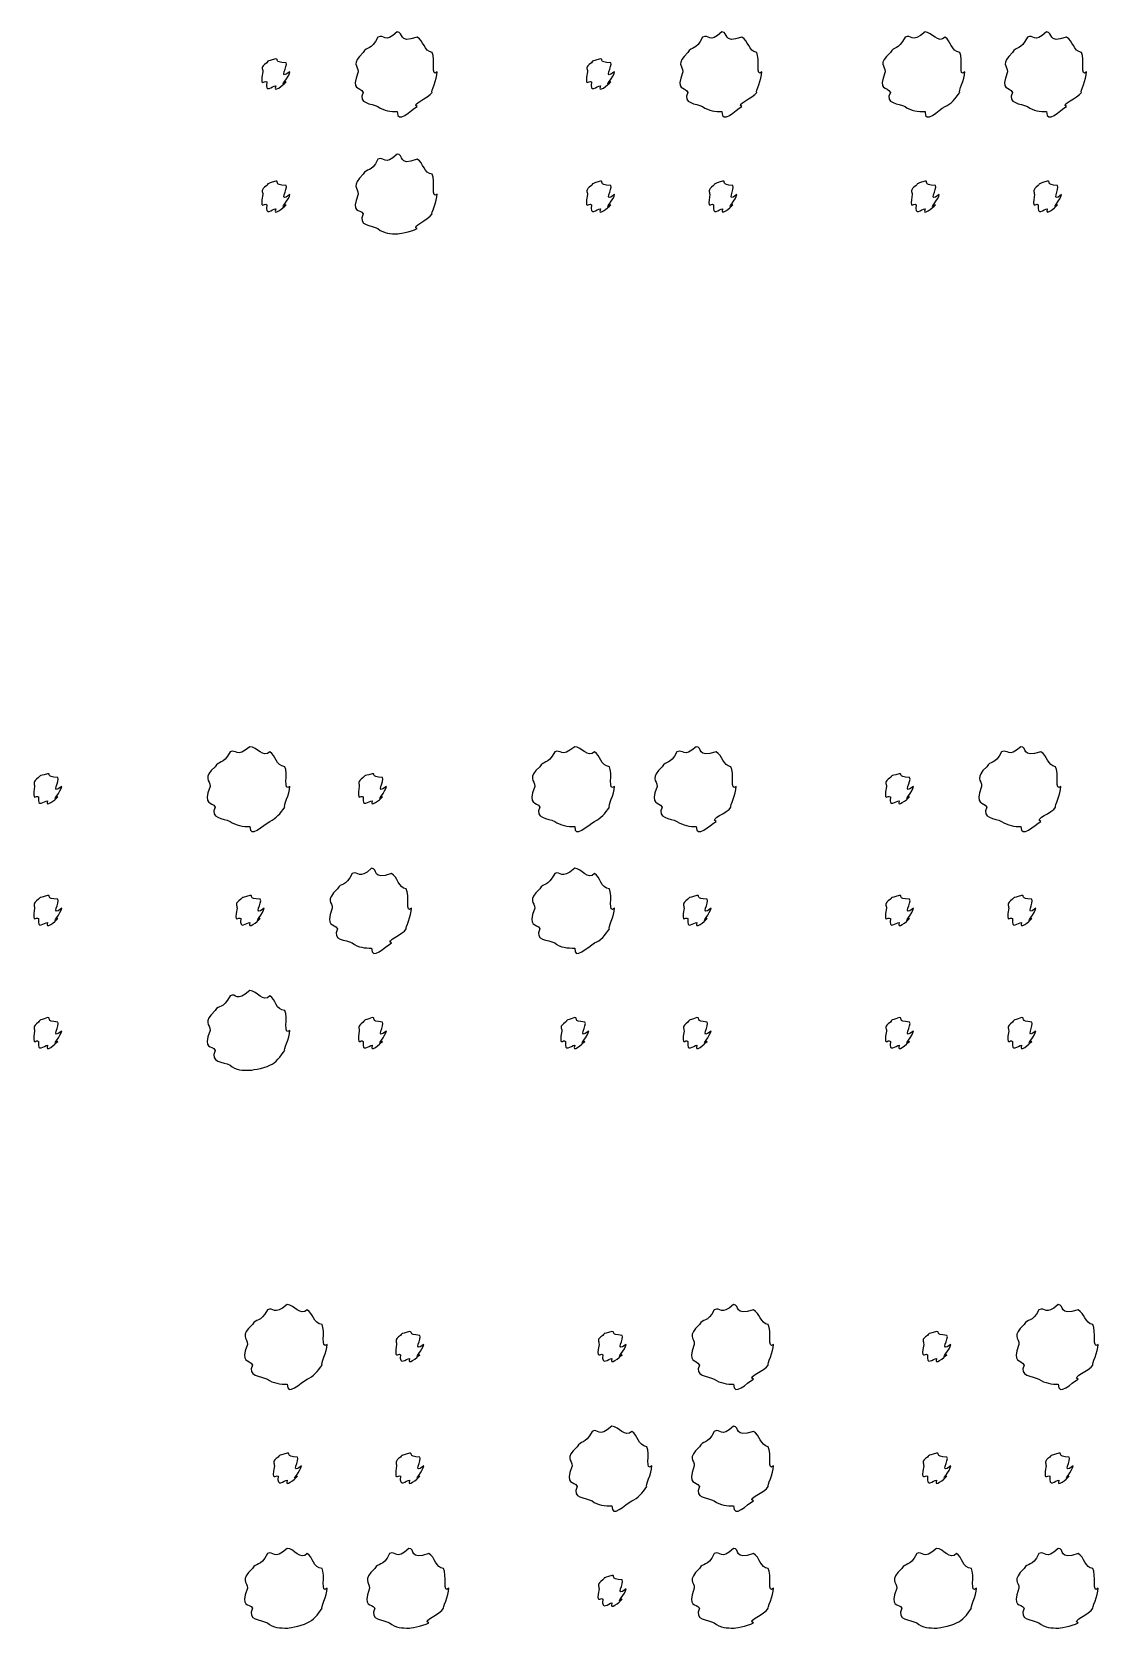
# Model space of a CAD drawing. Header units: millimetres. Extents: x -178 to -32, y 41 to 266.
# Drawn here: x -82.16 to -73.03, y 239.53 to 253.21 of the extents above; entities that cross this region are included whole.
import ezdxf

# ---------------------------------------------------------------- set-up
doc = ezdxf.new("R2010")
doc.units = ezdxf.units.MM
doc.layers.get('0').update_dxf_attribs({"linetype": 'CONTINUOUS'})

msp = doc.modelspace()

# ---------------------------------------------------------------- linework, layer by layer
at = {"color": 0}
for p, q in [((-79.0328, 253.214), (-79.0328, 253.214)), ((-76.2504, 253.214), (-76.2504, 253.214)), ((-74.5102, 253.214), (-74.5102, 253.214)), ((-73.4684, 253.214), (-73.4684, 253.214)), ((-80.0746, 252.983), (-80.0746, 252.983)), ((-77.2922, 252.983), (-77.2922, 252.983)), ((-79.0328, 252.167), (-79.0328, 252.167)), ((-80.0746, 251.936), (-80.0746, 251.936)), ((-77.2922, 251.936), (-77.2922, 251.936)), ((-76.2452, 251.936), (-76.2452, 251.936)), ((-74.5102, 251.936), (-74.5102, 251.936)), ((-73.4628, 251.936), (-73.4628, 251.936)), ((-80.295, 247.088), (-80.295, 247.088)), ((-77.5127, 247.088), (-77.5127, 247.088)), ((-76.4709, 247.088), (-76.4709, 247.088)), ((-73.6889, 247.088), (-73.6889, 247.088)), ((-82.03, 246.856), (-82.03, 246.856)), ((-79.2477, 246.856), (-79.2477, 246.856)), ((-74.7307, 246.856), (-74.7307, 246.856)), ((-79.2533, 246.046), (-79.2533, 246.046)), ((-77.5127, 246.046), (-77.5127, 246.046)), ((-82.03, 245.814), (-82.03, 245.814)), ((-80.295, 245.814), (-80.295, 245.814)), ((-76.4656, 245.814), (-76.4656, 245.814)), ((-74.7307, 245.814), (-74.7307, 245.814)), ((-73.6833, 245.814), (-73.6833, 245.814)), ((-80.295, 244.999), (-80.295, 244.999)), ((-82.03, 244.767), (-82.03, 244.767)), ((-79.2477, 244.767), (-79.2477, 244.767)), ((-77.5127, 244.767), (-77.5127, 244.767)), ((-76.4656, 244.767), (-76.4656, 244.767)), ((-74.7307, 244.767), (-74.7307, 244.767)), ((-73.6833, 244.767), (-73.6833, 244.767)), ((-79.9754, 242.307), (-79.9754, 242.307)), ((-76.1513, 242.307), (-76.1513, 242.307)), ((-73.369, 242.307), (-73.369, 242.307)), ((-78.928, 242.076), (-78.928, 242.076)), ((-77.1931, 242.076), (-77.1931, 242.076)), ((-74.4107, 242.076), (-74.4107, 242.076)), ((-77.1931, 241.265), (-77.1931, 241.265)), ((-76.1513, 241.265), (-76.1513, 241.265)), ((-79.9754, 241.034), (-79.9754, 241.034)), ((-78.928, 241.034), (-78.928, 241.034)), ((-74.4107, 241.034), (-74.4107, 241.034)), ((-73.3637, 241.034), (-73.3637, 241.034)), ((-79.9754, 240.218), (-79.9754, 240.218)), ((-78.9337, 240.218), (-78.9337, 240.218)), ((-76.1513, 240.218), (-76.1513, 240.218)), ((-74.4107, 240.218), (-74.4107, 240.218)), ((-73.369, 240.218), (-73.369, 240.218)), ((-77.1931, 239.987), (-77.1931, 239.987))]:
    msp.add_line(p, q, dxfattribs=at)
for points in [[(-79.0328, 253.214), (-79.1457, 253.107), (-79.1432, 253.199), (-79.1983, 253.17)], [(-78.8621, 253.17), (-79.0328, 253.107), (-78.9735, 253.214), (-79.0328, 253.214)], [(-76.2504, 253.214), (-76.3637, 253.107), (-76.3609, 253.199), (-76.4159, 253.17)], [(-76.0797, 253.17), (-76.2504, 253.107), (-76.1912, 253.214), (-76.2504, 253.214)], [(-74.5102, 253.214), (-74.6326, 253.107), (-74.6259, 253.199), (-74.6809, 253.17)], [(-74.3391, 253.17), (-74.397, 253.107), (-74.4509, 253.214), (-74.5102, 253.214)], [(-73.4684, 253.214), (-73.5813, 253.107), (-73.5785, 253.199), (-73.6335, 253.17)], [(-73.2973, 253.17), (-73.4684, 253.107), (-73.4092, 253.214), (-73.4684, 253.214)], [(-79.1983, 253.17), (-79.2561, 253.049), (-79.2946, 253.096), (-79.3249, 253.038)], [(-78.7351, 253.038), (-78.8042, 253.049), (-78.8067, 253.14), (-78.8621, 253.17)], [(-76.4159, 253.17), (-76.4738, 253.049), (-76.5122, 253.096), (-76.5425, 253.038)], [(-75.9531, 253.038), (-76.0218, 253.049), (-76.0247, 253.14), (-76.0797, 253.17)], [(-74.6809, 253.17), (-74.743, 253.049), (-74.7776, 253.096), (-74.8076, 253.038)], [(-74.2124, 253.038), (-74.2911, 253.049), (-74.2869, 253.14), (-74.3391, 253.17)], [(-73.6335, 253.17), (-73.6914, 253.049), (-73.7302, 253.096), (-73.7605, 253.038)], [(-73.1707, 253.038), (-73.2395, 253.049), (-73.2423, 253.14), (-73.2973, 253.17)], [(-80.1518, 252.95), (-80.2125, 252.909), (-80.185, 252.902), (-80.185, 252.873)], [(-80.0746, 252.983), (-80.1684, 252.953), (-80.1296, 252.972), (-80.1518, 252.95)], [(-79.9864, 252.95), (-80.1021, 252.953), (-80.0375, 252.983), (-80.0746, 252.983)], [(-79.9532, 252.873), (-80.058, 252.791), (-79.9645, 252.928), (-79.9864, 252.95)], [(-79.3249, 253.038), (-79.4325, 252.935), (-79.369, 252.928), (-79.369, 252.873)], [(-78.691, 252.873), (-78.7464, 252.817), (-78.7047, 252.983), (-78.7351, 253.038)], [(-77.3695, 252.95), (-77.4301, 252.909), (-77.4026, 252.902), (-77.4026, 252.873)], [(-77.2922, 252.983), (-77.386, 252.953), (-77.3476, 252.972), (-77.3695, 252.95)], [(-77.204, 252.95), (-77.3201, 252.953), (-77.2552, 252.983), (-77.2922, 252.983)], [(-77.1712, 252.873), (-77.276, 252.791), (-77.1821, 252.928), (-77.204, 252.95)], [(-76.5425, 253.038), (-76.6501, 252.935), (-76.5866, 252.928), (-76.5866, 252.873)], [(-75.909, 252.873), (-75.964, 252.817), (-75.9227, 252.983), (-75.9531, 253.038)], [(-74.8076, 253.038), (-74.9194, 252.935), (-74.8517, 252.928), (-74.8517, 252.873)], [(-74.1684, 252.873), (-74.229, 252.817), (-74.1821, 252.983), (-74.2124, 253.038)], [(-73.7605, 253.038), (-73.8678, 252.935), (-73.8046, 252.928), (-73.8046, 252.873)], [(-73.1266, 252.873), (-73.1816, 252.817), (-73.1404, 252.983), (-73.1707, 253.038)], [(-80.185, 252.873), (-80.2125, 252.725), (-80.1737, 252.807), (-80.1518, 252.785)], [(-79.9864, 252.785), (-80.058, 252.725), (-79.9532, 252.835), (-79.9532, 252.873)], [(-79.369, 252.873), (-79.4325, 252.699), (-79.3538, 252.752), (-79.3249, 252.696)], [(-78.7351, 252.696), (-78.7464, 252.699), (-78.691, 252.809), (-78.691, 252.873)], [(-77.4026, 252.873), (-77.4301, 252.725), (-77.3917, 252.807), (-77.3695, 252.785)], [(-77.204, 252.785), (-77.276, 252.725), (-77.1712, 252.835), (-77.1712, 252.873)], [(-76.5866, 252.873), (-76.6501, 252.699), (-76.5715, 252.752), (-76.5425, 252.696)], [(-75.9531, 252.696), (-75.964, 252.699), (-75.909, 252.809), (-75.909, 252.873)], [(-74.8517, 252.873), (-74.9194, 252.699), (-74.8365, 252.752), (-74.8076, 252.696)], [(-74.2124, 252.696), (-74.229, 252.699), (-74.1684, 252.809), (-74.1684, 252.873)], [(-73.8046, 252.873), (-73.8678, 252.699), (-73.7895, 252.752), (-73.7605, 252.696)], [(-73.1707, 252.696), (-73.1816, 252.699), (-73.1266, 252.809), (-73.1266, 252.873)], [(-80.1518, 252.785), (-80.1684, 252.681), (-80.1035, 252.752), (-80.0746, 252.752)], [(-80.0746, 252.752), (-80.1021, 252.681), (-80.0086, 252.762), (-79.9864, 252.785)], [(-79.3249, 252.696), (-79.3746, 252.593), (-79.2533, 252.604), (-79.1983, 252.575)], [(-78.8621, 252.575), (-78.9227, 252.593), (-78.764, 252.644), (-78.7351, 252.696)], [(-77.3695, 252.785), (-77.386, 252.681), (-77.3211, 252.752), (-77.2922, 252.752)], [(-77.2922, 252.752), (-77.3201, 252.681), (-77.2262, 252.762), (-77.204, 252.785)], [(-76.5425, 252.696), (-76.5923, 252.593), (-76.4709, 252.604), (-76.4159, 252.575)], [(-76.0797, 252.575), (-76.1404, 252.593), (-75.982, 252.644), (-75.9531, 252.696)], [(-74.8076, 252.696), (-74.8601, 252.593), (-74.736, 252.604), (-74.6809, 252.575)], [(-74.3391, 252.575), (-74.2911, 252.593), (-74.2456, 252.644), (-74.2124, 252.696)], [(-73.7605, 252.696), (-73.8099, 252.593), (-73.6889, 252.604), (-73.6335, 252.575)], [(-73.2973, 252.575), (-73.358, 252.593), (-73.1996, 252.644), (-73.1707, 252.696)], [(-79.1983, 252.575), (-79.1457, 252.534), (-79.0878, 252.531), (-79.0328, 252.531)], [(-79.0328, 252.531), (-79.0328, 252.417), (-78.9171, 252.545), (-78.8621, 252.575)], [(-76.4159, 252.575), (-76.3637, 252.534), (-76.3058, 252.531), (-76.2504, 252.531)], [(-76.2504, 252.531), (-76.2504, 252.417), (-76.1347, 252.545), (-76.0797, 252.575)], [(-74.6809, 252.575), (-74.6326, 252.534), (-74.568, 252.531), (-74.5102, 252.531)], [(-74.5102, 252.531), (-74.5155, 252.417), (-74.3945, 252.545), (-74.3391, 252.575)], [(-73.6335, 252.575), (-73.5813, 252.534), (-73.5235, 252.531), (-73.4684, 252.531)], [(-73.4684, 252.531), (-73.4684, 252.417), (-73.3524, 252.545), (-73.2973, 252.575)], [(-79.1983, 252.123), (-79.2561, 251.998), (-79.2946, 252.052), (-79.3249, 251.996)], [(-79.0328, 252.167), (-79.1457, 252.057), (-79.1432, 252.152), (-79.1983, 252.123)], [(-78.8621, 252.123), (-79.0328, 252.057), (-78.9735, 252.167), (-79.0328, 252.167)], [(-78.7351, 251.996), (-78.8042, 251.998), (-78.8067, 252.093), (-78.8621, 252.123)], [(-79.3249, 251.996), (-79.4325, 251.888), (-79.369, 251.883), (-79.369, 251.825)], [(-78.691, 251.825), (-78.7464, 251.77), (-78.7047, 251.941), (-78.7351, 251.996)], [(-80.1518, 251.897), (-80.2125, 251.854), (-80.185, 251.849), (-80.185, 251.82)], [(-80.0746, 251.936), (-80.1684, 251.903), (-80.1296, 251.922), (-80.1518, 251.897)], [(-79.9864, 251.897), (-80.1021, 251.903), (-80.0375, 251.936), (-80.0746, 251.936)], [(-79.9532, 251.82), (-80.058, 251.737), (-79.9645, 251.875), (-79.9864, 251.897)], [(-77.3695, 251.897), (-77.4301, 251.854), (-77.4026, 251.849), (-77.4026, 251.82)], [(-77.2922, 251.936), (-77.386, 251.903), (-77.3476, 251.922), (-77.3695, 251.897)], [(-77.204, 251.897), (-77.3201, 251.903), (-77.2552, 251.936), (-77.2922, 251.936)], [(-77.1712, 251.82), (-77.276, 251.737), (-77.1821, 251.875), (-77.204, 251.897)], [(-76.3221, 251.897), (-76.3789, 251.854), (-76.3552, 251.849), (-76.3552, 251.82)], [(-76.2452, 251.936), (-76.3348, 251.903), (-76.3002, 251.922), (-76.3221, 251.897)], [(-76.157, 251.897), (-76.2684, 251.903), (-76.2078, 251.936), (-76.2452, 251.936)], [(-76.1238, 251.82), (-76.2243, 251.737), (-76.1347, 251.875), (-76.157, 251.897)], [(-74.5871, 251.897), (-74.6478, 251.854), (-74.6203, 251.849), (-74.6203, 251.82)], [(-74.5102, 251.936), (-74.6037, 251.903), (-74.5652, 251.922), (-74.5871, 251.897)], [(-74.422, 251.897), (-74.5377, 251.903), (-74.4728, 251.936), (-74.5102, 251.936)], [(-74.3888, 251.82), (-74.4936, 251.737), (-74.3998, 251.875), (-74.422, 251.897)], [(-73.5401, 251.897), (-73.5965, 251.854), (-73.5729, 251.849), (-73.5729, 251.82)], [(-73.4628, 251.936), (-73.5524, 251.903), (-73.5178, 251.922), (-73.5401, 251.897)], [(-73.3746, 251.897), (-73.4861, 251.903), (-73.4254, 251.936), (-73.4628, 251.936)], [(-73.3414, 251.82), (-73.442, 251.737), (-73.3524, 251.875), (-73.3746, 251.897)], [(-80.185, 251.82), (-80.2125, 251.674), (-80.1737, 251.757), (-80.1518, 251.732)], [(-80.1518, 251.732), (-80.1684, 251.627), (-80.1035, 251.699), (-80.0746, 251.699)], [(-80.0746, 251.699), (-80.1021, 251.627), (-80.0086, 251.71), (-79.9864, 251.732)], [(-79.9864, 251.732), (-80.058, 251.674), (-79.9532, 251.787), (-79.9532, 251.82)], [(-79.369, 251.825), (-79.4325, 251.649), (-79.3538, 251.706), (-79.3249, 251.655)], [(-78.7351, 251.655), (-78.7464, 251.649), (-78.691, 251.762), (-78.691, 251.825)], [(-77.4026, 251.82), (-77.4301, 251.674), (-77.3917, 251.757), (-77.3695, 251.732)], [(-77.3695, 251.732), (-77.386, 251.627), (-77.3211, 251.699), (-77.2922, 251.699)], [(-77.2922, 251.699), (-77.3201, 251.627), (-77.2262, 251.71), (-77.204, 251.732)], [(-77.204, 251.732), (-77.276, 251.674), (-77.1712, 251.787), (-77.1712, 251.82)], [(-76.3552, 251.82), (-76.3789, 251.674), (-76.3443, 251.757), (-76.3221, 251.732)], [(-76.3221, 251.732), (-76.3348, 251.627), (-76.2741, 251.699), (-76.2452, 251.699)], [(-76.2452, 251.699), (-76.2684, 251.627), (-76.1788, 251.71), (-76.157, 251.732)], [(-76.157, 251.732), (-76.2243, 251.674), (-76.1238, 251.787), (-76.1238, 251.82)], [(-74.6203, 251.82), (-74.6478, 251.674), (-74.6093, 251.757), (-74.5871, 251.732)], [(-74.5871, 251.732), (-74.6037, 251.627), (-74.5391, 251.699), (-74.5102, 251.699)], [(-74.5102, 251.699), (-74.5377, 251.627), (-74.4439, 251.71), (-74.422, 251.732)], [(-74.422, 251.732), (-74.4936, 251.674), (-74.3888, 251.787), (-74.3888, 251.82)], [(-73.5729, 251.82), (-73.5965, 251.674), (-73.5619, 251.757), (-73.5401, 251.732)], [(-73.5401, 251.732), (-73.5524, 251.627), (-73.4917, 251.699), (-73.4628, 251.699)], [(-73.4628, 251.699), (-73.4861, 251.627), (-73.3965, 251.71), (-73.3746, 251.732)], [(-73.3746, 251.732), (-73.442, 251.674), (-73.3414, 251.787), (-73.3414, 251.82)], [(-79.3249, 251.655), (-79.3746, 251.546), (-79.2533, 251.561), (-79.1983, 251.528)], [(-78.8621, 251.528), (-78.9227, 251.546), (-78.764, 251.602), (-78.7351, 251.655)], [(-79.1983, 251.528), (-79.1457, 251.484), (-79.0878, 251.484), (-79.0328, 251.484)], [(-79.0328, 251.484), (-79.0328, 251.484), (-78.9171, 251.497), (-78.8621, 251.528)], [(-80.4661, 247.044), (-80.5279, 246.928), (-80.5624, 246.972), (-80.5928, 246.917)], [(-80.295, 247.088), (-80.4178, 246.986), (-80.4108, 247.072), (-80.4661, 247.044)], [(-80.1243, 247.044), (-80.1822, 246.986), (-80.2358, 247.088), (-80.295, 247.088)], [(-79.9973, 246.917), (-80.076, 246.928), (-80.0717, 247.013), (-80.1243, 247.044)], [(-77.6838, 247.044), (-77.7459, 246.928), (-77.7801, 246.972), (-77.8104, 246.917)], [(-77.5127, 247.088), (-77.6355, 246.986), (-77.6288, 247.072), (-77.6838, 247.044)], [(-77.3419, 247.044), (-77.3998, 246.986), (-77.4534, 247.088), (-77.5127, 247.088)], [(-77.2153, 246.917), (-77.2936, 246.928), (-77.2897, 247.013), (-77.3419, 247.044)], [(-76.6364, 247.044), (-76.6942, 246.928), (-76.7327, 246.972), (-76.763, 246.917)], [(-76.4709, 247.088), (-76.5842, 246.986), (-76.5814, 247.072), (-76.6364, 247.044)], [(-76.3002, 247.044), (-76.4709, 246.986), (-76.4117, 247.088), (-76.4709, 247.088)], [(-76.1735, 246.917), (-76.2423, 246.928), (-76.2452, 247.013), (-76.3002, 247.044)], [(-73.854, 247.044), (-73.9119, 246.928), (-73.9507, 246.972), (-73.981, 246.917)], [(-73.6889, 247.088), (-73.8018, 246.986), (-73.799, 247.072), (-73.854, 247.044)], [(-73.5178, 247.044), (-73.6889, 246.986), (-73.6297, 247.088), (-73.6889, 247.088)], [(-73.3912, 246.917), (-73.46, 246.928), (-73.4628, 247.013), (-73.5178, 247.044)], [(-80.5928, 246.917), (-80.7043, 246.818), (-80.6369, 246.804), (-80.6369, 246.746)], [(-79.9532, 246.746), (-80.0139, 246.699), (-79.967, 246.862), (-79.9973, 246.917)], [(-77.8104, 246.917), (-77.9223, 246.818), (-77.8545, 246.804), (-77.8545, 246.746)], [(-77.1712, 246.746), (-77.2319, 246.699), (-77.185, 246.862), (-77.2153, 246.917)], [(-76.763, 246.917), (-76.8706, 246.818), (-76.8071, 246.804), (-76.8071, 246.746)], [(-76.1294, 246.746), (-76.1845, 246.699), (-76.1432, 246.862), (-76.1735, 246.917)], [(-73.981, 246.917), (-74.0883, 246.818), (-74.0251, 246.804), (-74.0251, 246.746)], [(-73.3471, 246.746), (-73.4021, 246.699), (-73.3608, 246.862), (-73.3912, 246.917)], [(-82.1073, 246.823), (-82.1637, 246.787), (-82.1404, 246.775), (-82.1404, 246.746)], [(-82.03, 246.856), (-82.1196, 246.832), (-82.085, 246.845), (-82.1073, 246.823)], [(-81.9418, 246.823), (-82.0536, 246.832), (-81.993, 246.856), (-82.03, 246.856)], [(-81.9087, 246.746), (-82.0095, 246.67), (-81.9199, 246.801), (-81.9418, 246.823)], [(-79.3249, 246.823), (-79.3814, 246.787), (-79.3581, 246.775), (-79.3581, 246.746)], [(-79.2477, 246.856), (-79.3373, 246.832), (-79.303, 246.845), (-79.3249, 246.823)], [(-79.1595, 246.823), (-79.2713, 246.832), (-79.2106, 246.856), (-79.2477, 246.856)], [(-79.1266, 246.746), (-79.2272, 246.67), (-79.1376, 246.801), (-79.1595, 246.823)], [(-74.8076, 246.823), (-74.8683, 246.787), (-74.8407, 246.775), (-74.8407, 246.746)], [(-74.7307, 246.856), (-74.8242, 246.832), (-74.7857, 246.845), (-74.8076, 246.823)], [(-74.6425, 246.823), (-74.7582, 246.832), (-74.6933, 246.856), (-74.7307, 246.856)], [(-74.6093, 246.746), (-74.7141, 246.67), (-74.6203, 246.801), (-74.6425, 246.823)], [(-82.1404, 246.746), (-82.1637, 246.604), (-82.1291, 246.68), (-82.1073, 246.658)], [(-82.1073, 246.658), (-82.1196, 246.56), (-82.0589, 246.625), (-82.03, 246.625)], [(-82.03, 246.625), (-82.0536, 246.56), (-81.964, 246.636), (-81.9418, 246.658)], [(-81.9418, 246.658), (-82.0095, 246.604), (-81.9087, 246.709), (-81.9087, 246.746)], [(-80.6369, 246.746), (-80.7043, 246.578), (-80.6217, 246.625), (-80.5928, 246.57)], [(-79.9973, 246.57), (-80.0139, 246.578), (-79.9532, 246.683), (-79.9532, 246.746)], [(-79.3581, 246.746), (-79.3814, 246.604), (-79.3471, 246.68), (-79.3249, 246.658)], [(-79.3249, 246.658), (-79.3373, 246.56), (-79.2766, 246.625), (-79.2477, 246.625)], [(-79.2477, 246.625), (-79.2713, 246.56), (-79.1817, 246.636), (-79.1595, 246.658)], [(-79.1595, 246.658), (-79.2272, 246.604), (-79.1266, 246.709), (-79.1266, 246.746)], [(-77.8545, 246.746), (-77.9223, 246.578), (-77.8394, 246.625), (-77.8104, 246.57)], [(-77.2153, 246.57), (-77.2319, 246.578), (-77.1712, 246.683), (-77.1712, 246.746)], [(-76.8071, 246.746), (-76.8706, 246.578), (-76.792, 246.625), (-76.763, 246.57)], [(-76.1735, 246.57), (-76.1845, 246.578), (-76.1294, 246.683), (-76.1294, 246.746)], [(-74.8407, 246.746), (-74.8683, 246.604), (-74.8298, 246.68), (-74.8076, 246.658)], [(-74.8076, 246.658), (-74.8242, 246.56), (-74.7596, 246.625), (-74.7307, 246.625)], [(-74.7307, 246.625), (-74.7582, 246.56), (-74.6644, 246.636), (-74.6425, 246.658)], [(-74.6425, 246.658), (-74.7141, 246.604), (-74.6093, 246.709), (-74.6093, 246.746)], [(-74.0251, 246.746), (-74.0883, 246.578), (-74.01, 246.625), (-73.981, 246.57)], [(-73.3912, 246.57), (-73.4021, 246.578), (-73.3471, 246.683), (-73.3471, 246.746)], [(-80.5928, 246.57), (-80.645, 246.472), (-80.5212, 246.477), (-80.4661, 246.448)], [(-80.1243, 246.448), (-80.076, 246.472), (-80.0305, 246.517), (-79.9973, 246.57)], [(-77.8104, 246.57), (-77.863, 246.472), (-77.7388, 246.477), (-77.6838, 246.448)], [(-77.3419, 246.448), (-77.2936, 246.472), (-77.2481, 246.517), (-77.2153, 246.57)], [(-76.763, 246.57), (-76.8128, 246.472), (-76.6914, 246.477), (-76.6364, 246.448)], [(-76.3002, 246.448), (-76.3609, 246.472), (-76.2025, 246.517), (-76.1735, 246.57)], [(-73.981, 246.57), (-74.0304, 246.472), (-73.9094, 246.477), (-73.854, 246.448)], [(-73.5178, 246.448), (-73.5785, 246.472), (-73.4201, 246.517), (-73.3912, 246.57)], [(-80.4661, 246.448), (-80.4178, 246.412), (-80.3529, 246.404), (-80.295, 246.404)], [(-80.295, 246.404), (-80.3007, 246.295), (-80.1793, 246.418), (-80.1243, 246.448)], [(-77.6838, 246.448), (-77.6355, 246.412), (-77.5705, 246.404), (-77.5127, 246.404)], [(-77.5127, 246.404), (-77.5183, 246.295), (-77.397, 246.418), (-77.3419, 246.448)], [(-76.6364, 246.448), (-76.5842, 246.412), (-76.5263, 246.404), (-76.4709, 246.404)], [(-76.4709, 246.404), (-76.4709, 246.295), (-76.3552, 246.418), (-76.3002, 246.448)], [(-73.854, 246.448), (-73.8018, 246.412), (-73.744, 246.404), (-73.6889, 246.404)], [(-73.6889, 246.404), (-73.6889, 246.295), (-73.5729, 246.418), (-73.5178, 246.448)], [(-79.4187, 246.002), (-79.4766, 245.88), (-79.5151, 245.927), (-79.5454, 245.87)], [(-79.2533, 246.046), (-79.3662, 245.938), (-79.3637, 246.031), (-79.4187, 246.002)], [(-79.0825, 246.002), (-79.2533, 245.938), (-79.194, 246.046), (-79.2533, 246.046)], [(-78.9555, 245.87), (-79.0247, 245.88), (-79.0272, 245.971), (-79.0825, 246.002)], [(-77.6838, 246.002), (-77.7459, 245.88), (-77.7801, 245.927), (-77.8104, 245.87)], [(-77.5127, 246.046), (-77.6355, 245.938), (-77.6288, 246.031), (-77.6838, 246.002)], [(-77.3419, 246.002), (-77.3998, 245.938), (-77.4534, 246.046), (-77.5127, 246.046)], [(-77.2153, 245.87), (-77.2936, 245.88), (-77.2897, 245.971), (-77.3419, 246.002)], [(-82.03, 245.814), (-82.1196, 245.784), (-82.085, 245.804), (-82.1073, 245.781)], [(-81.9418, 245.781), (-82.0536, 245.784), (-81.993, 245.814), (-82.03, 245.814)], [(-80.295, 245.814), (-80.3889, 245.784), (-80.3501, 245.804), (-80.3723, 245.781)], [(-80.2069, 245.781), (-80.3226, 245.784), (-80.258, 245.814), (-80.295, 245.814)], [(-79.5454, 245.87), (-79.653, 245.766), (-79.5895, 245.759), (-79.5895, 245.704)], [(-78.9115, 245.704), (-78.9668, 245.649), (-78.9252, 245.814), (-78.9555, 245.87)], [(-77.8104, 245.87), (-77.9223, 245.766), (-77.8545, 245.759), (-77.8545, 245.704)], [(-77.1712, 245.704), (-77.2319, 245.649), (-77.185, 245.814), (-77.2153, 245.87)], [(-76.4656, 245.814), (-76.5552, 245.784), (-76.5207, 245.804), (-76.5425, 245.781)], [(-76.3774, 245.781), (-76.4889, 245.784), (-76.4282, 245.814), (-76.4656, 245.814)], [(-74.7307, 245.814), (-74.8242, 245.784), (-74.7857, 245.804), (-74.8076, 245.781)], [(-74.6425, 245.781), (-74.7582, 245.784), (-74.6933, 245.814), (-74.7307, 245.814)], [(-73.6833, 245.814), (-73.7729, 245.784), (-73.7383, 245.804), (-73.7605, 245.781)], [(-73.5951, 245.781), (-73.7066, 245.784), (-73.6459, 245.814), (-73.6833, 245.814)], [(-82.1073, 245.781), (-82.1637, 245.74), (-82.1404, 245.733), (-82.1404, 245.704)], [(-82.1404, 245.704), (-82.1637, 245.557), (-82.1291, 245.638), (-82.1073, 245.616)], [(-81.9087, 245.704), (-82.0095, 245.623), (-81.9199, 245.759), (-81.9418, 245.781)], [(-81.9418, 245.616), (-82.0095, 245.557), (-81.9087, 245.667), (-81.9087, 245.704)], [(-80.3723, 245.781), (-80.433, 245.74), (-80.4055, 245.733), (-80.4055, 245.704)], [(-80.4055, 245.704), (-80.433, 245.557), (-80.3942, 245.638), (-80.3723, 245.616)], [(-80.1737, 245.704), (-80.2785, 245.623), (-80.185, 245.759), (-80.2069, 245.781)], [(-80.2069, 245.616), (-80.2785, 245.557), (-80.1737, 245.667), (-80.1737, 245.704)], [(-79.5895, 245.704), (-79.653, 245.531), (-79.5743, 245.583), (-79.5454, 245.528)], [(-78.9555, 245.528), (-78.9668, 245.531), (-78.9115, 245.641), (-78.9115, 245.704)], [(-77.8545, 245.704), (-77.9223, 245.531), (-77.8394, 245.583), (-77.8104, 245.528)], [(-77.2153, 245.528), (-77.2319, 245.531), (-77.1712, 245.641), (-77.1712, 245.704)], [(-76.5425, 245.781), (-76.5993, 245.74), (-76.5757, 245.733), (-76.5757, 245.704)], [(-76.5757, 245.704), (-76.5993, 245.557), (-76.5648, 245.638), (-76.5425, 245.616)], [(-76.3443, 245.704), (-76.4448, 245.623), (-76.3552, 245.759), (-76.3774, 245.781)], [(-76.3774, 245.616), (-76.4448, 245.557), (-76.3443, 245.667), (-76.3443, 245.704)], [(-74.8076, 245.781), (-74.8683, 245.74), (-74.8407, 245.733), (-74.8407, 245.704)], [(-74.8407, 245.704), (-74.8683, 245.557), (-74.8298, 245.638), (-74.8076, 245.616)], [(-74.6093, 245.704), (-74.7141, 245.623), (-74.6203, 245.759), (-74.6425, 245.781)], [(-74.6425, 245.616), (-74.7141, 245.557), (-74.6093, 245.667), (-74.6093, 245.704)], [(-73.7605, 245.781), (-73.817, 245.74), (-73.7933, 245.733), (-73.7933, 245.704)], [(-73.7933, 245.704), (-73.817, 245.557), (-73.7824, 245.638), (-73.7605, 245.616)], [(-73.5619, 245.704), (-73.6625, 245.623), (-73.5729, 245.759), (-73.5951, 245.781)], [(-73.5951, 245.616), (-73.6625, 245.557), (-73.5619, 245.667), (-73.5619, 245.704)], [(-82.1073, 245.616), (-82.1196, 245.513), (-82.0589, 245.583), (-82.03, 245.583)], [(-82.03, 245.583), (-82.0536, 245.513), (-81.964, 245.594), (-81.9418, 245.616)], [(-80.3723, 245.616), (-80.3889, 245.513), (-80.324, 245.583), (-80.295, 245.583)], [(-80.295, 245.583), (-80.3226, 245.513), (-80.2291, 245.594), (-80.2069, 245.616)], [(-76.5425, 245.616), (-76.5552, 245.513), (-76.4946, 245.583), (-76.4656, 245.583)], [(-76.4656, 245.583), (-76.4889, 245.513), (-76.3993, 245.594), (-76.3774, 245.616)], [(-74.8076, 245.616), (-74.8242, 245.513), (-74.7596, 245.583), (-74.7307, 245.583)], [(-74.7307, 245.583), (-74.7582, 245.513), (-74.6644, 245.594), (-74.6425, 245.616)], [(-73.7605, 245.616), (-73.7729, 245.513), (-73.7122, 245.583), (-73.6833, 245.583)], [(-73.6833, 245.583), (-73.7066, 245.513), (-73.617, 245.594), (-73.5951, 245.616)], [(-79.5454, 245.528), (-79.5951, 245.424), (-79.4738, 245.436), (-79.4187, 245.407)], [(-79.4187, 245.407), (-79.3662, 245.365), (-79.3083, 245.363), (-79.2533, 245.363)], [(-79.2533, 245.363), (-79.2533, 245.248), (-79.1376, 245.376), (-79.0825, 245.407)], [(-79.0825, 245.407), (-79.1432, 245.424), (-78.9845, 245.475), (-78.9555, 245.528)], [(-77.8104, 245.528), (-77.863, 245.424), (-77.7388, 245.436), (-77.6838, 245.407)], [(-77.6838, 245.407), (-77.6355, 245.365), (-77.5705, 245.363), (-77.5127, 245.363)], [(-77.5127, 245.363), (-77.5183, 245.248), (-77.397, 245.376), (-77.3419, 245.407)], [(-77.3419, 245.407), (-77.2936, 245.424), (-77.2481, 245.475), (-77.2153, 245.528)], [(-80.295, 244.999), (-80.4178, 244.888), (-80.4108, 244.983), (-80.4661, 244.954)], [(-80.1243, 244.954), (-80.1822, 244.888), (-80.2358, 244.999), (-80.295, 244.999)], [(-80.4661, 244.954), (-80.5279, 244.829), (-80.5624, 244.883), (-80.5928, 244.828)], [(-79.9973, 244.828), (-80.076, 244.829), (-80.0717, 244.924), (-80.1243, 244.954)], [(-82.1073, 244.729), (-82.1637, 244.686), (-82.1404, 244.68), (-82.1404, 244.651)], [(-82.03, 244.767), (-82.1196, 244.734), (-82.085, 244.753), (-82.1073, 244.729)], [(-81.9418, 244.729), (-82.0536, 244.734), (-81.993, 244.767), (-82.03, 244.767)], [(-81.9087, 244.651), (-82.0095, 244.569), (-81.9199, 244.706), (-81.9418, 244.729)], [(-80.5928, 244.828), (-80.7043, 244.719), (-80.6369, 244.715), (-80.6369, 244.657)], [(-79.9532, 244.657), (-80.0139, 244.602), (-79.967, 244.773), (-79.9973, 244.828)], [(-79.3249, 244.729), (-79.3814, 244.686), (-79.3581, 244.68), (-79.3581, 244.651)], [(-79.2477, 244.767), (-79.3373, 244.734), (-79.303, 244.753), (-79.3249, 244.729)], [(-79.1595, 244.729), (-79.2713, 244.734), (-79.2106, 244.767), (-79.2477, 244.767)], [(-79.1266, 244.651), (-79.2272, 244.569), (-79.1376, 244.706), (-79.1595, 244.729)], [(-77.5899, 244.729), (-77.6506, 244.686), (-77.6231, 244.68), (-77.6231, 244.651)], [(-77.5127, 244.767), (-77.6065, 244.734), (-77.5681, 244.753), (-77.5899, 244.729)], [(-77.4245, 244.729), (-77.5406, 244.734), (-77.4756, 244.767), (-77.5127, 244.767)], [(-77.3917, 244.651), (-77.4965, 244.569), (-77.4026, 244.706), (-77.4245, 244.729)], [(-76.5425, 244.729), (-76.5993, 244.686), (-76.5757, 244.68), (-76.5757, 244.651)], [(-76.4656, 244.767), (-76.5552, 244.734), (-76.5207, 244.753), (-76.5425, 244.729)], [(-76.3774, 244.729), (-76.4889, 244.734), (-76.4282, 244.767), (-76.4656, 244.767)], [(-76.3443, 244.651), (-76.4448, 244.569), (-76.3552, 244.706), (-76.3774, 244.729)], [(-74.8076, 244.729), (-74.8683, 244.686), (-74.8407, 244.68), (-74.8407, 244.651)], [(-74.7307, 244.767), (-74.8242, 244.734), (-74.7857, 244.753), (-74.8076, 244.729)], [(-74.6425, 244.729), (-74.7582, 244.734), (-74.6933, 244.767), (-74.7307, 244.767)], [(-74.6093, 244.651), (-74.7141, 244.569), (-74.6203, 244.706), (-74.6425, 244.729)], [(-73.7605, 244.729), (-73.817, 244.686), (-73.7933, 244.68), (-73.7933, 244.651)], [(-73.6833, 244.767), (-73.7729, 244.734), (-73.7383, 244.753), (-73.7605, 244.729)], [(-73.5951, 244.729), (-73.7066, 244.734), (-73.6459, 244.767), (-73.6833, 244.767)], [(-73.5619, 244.651), (-73.6625, 244.569), (-73.5729, 244.706), (-73.5951, 244.729)], [(-82.1404, 244.651), (-82.1637, 244.505), (-82.1291, 244.588), (-82.1073, 244.563)], [(-81.9418, 244.563), (-82.0095, 244.505), (-81.9087, 244.618), (-81.9087, 244.651)], [(-80.6369, 244.657), (-80.7043, 244.481), (-80.6217, 244.537), (-80.5928, 244.486)], [(-79.9973, 244.486), (-80.0139, 244.481), (-79.9532, 244.594), (-79.9532, 244.657)], [(-79.3581, 244.651), (-79.3814, 244.505), (-79.3471, 244.588), (-79.3249, 244.563)], [(-79.1595, 244.563), (-79.2272, 244.505), (-79.1266, 244.618), (-79.1266, 244.651)], [(-77.6231, 244.651), (-77.6506, 244.505), (-77.6122, 244.588), (-77.5899, 244.563)], [(-77.4245, 244.563), (-77.4965, 244.505), (-77.3917, 244.618), (-77.3917, 244.651)], [(-76.5757, 244.651), (-76.5993, 244.505), (-76.5648, 244.588), (-76.5425, 244.563)], [(-76.3774, 244.563), (-76.4448, 244.505), (-76.3443, 244.618), (-76.3443, 244.651)], [(-74.8407, 244.651), (-74.8683, 244.505), (-74.8298, 244.588), (-74.8076, 244.563)], [(-74.6425, 244.563), (-74.7141, 244.505), (-74.6093, 244.618), (-74.6093, 244.651)], [(-73.7933, 244.651), (-73.817, 244.505), (-73.7824, 244.588), (-73.7605, 244.563)], [(-73.5951, 244.563), (-73.6625, 244.505), (-73.5619, 244.618), (-73.5619, 244.651)], [(-82.1073, 244.563), (-82.1196, 244.458), (-82.0589, 244.53), (-82.03, 244.53)], [(-82.03, 244.53), (-82.0536, 244.458), (-81.964, 244.541), (-81.9418, 244.563)], [(-80.5928, 244.486), (-80.645, 244.377), (-80.5212, 244.392), (-80.4661, 244.359)], [(-80.1243, 244.359), (-80.076, 244.377), (-80.0305, 244.434), (-79.9973, 244.486)], [(-79.3249, 244.563), (-79.3373, 244.458), (-79.2766, 244.53), (-79.2477, 244.53)], [(-79.2477, 244.53), (-79.2713, 244.458), (-79.1817, 244.541), (-79.1595, 244.563)], [(-77.5899, 244.563), (-77.6065, 244.458), (-77.5416, 244.53), (-77.5127, 244.53)], [(-77.5127, 244.53), (-77.5406, 244.458), (-77.4467, 244.541), (-77.4245, 244.563)], [(-76.5425, 244.563), (-76.5552, 244.458), (-76.4946, 244.53), (-76.4656, 244.53)], [(-76.4656, 244.53), (-76.4889, 244.458), (-76.3993, 244.541), (-76.3774, 244.563)], [(-74.8076, 244.563), (-74.8242, 244.458), (-74.7596, 244.53), (-74.7307, 244.53)], [(-74.7307, 244.53), (-74.7582, 244.458), (-74.6644, 244.541), (-74.6425, 244.563)], [(-73.7605, 244.563), (-73.7729, 244.458), (-73.7122, 244.53), (-73.6833, 244.53)], [(-73.6833, 244.53), (-73.7066, 244.458), (-73.617, 244.541), (-73.5951, 244.563)], [(-80.4661, 244.359), (-80.4178, 244.315), (-80.3529, 244.315), (-80.295, 244.315)], [(-80.295, 244.315), (-80.3007, 244.315), (-80.1793, 244.329), (-80.1243, 244.359)], [(-80.1462, 242.263), (-80.2083, 242.147), (-80.2428, 242.191), (-80.2732, 242.136)], [(-79.9754, 242.307), (-80.0982, 242.205), (-80.0911, 242.292), (-80.1462, 242.263)], [(-79.8047, 242.263), (-79.8625, 242.205), (-79.9162, 242.307), (-79.9754, 242.307)], [(-79.6777, 242.136), (-79.7564, 242.147), (-79.7521, 242.233), (-79.8047, 242.263)], [(-76.3168, 242.263), (-76.3746, 242.147), (-76.4131, 242.191), (-76.4434, 242.136)], [(-76.1513, 242.307), (-76.2642, 242.205), (-76.2617, 242.292), (-76.3168, 242.263)], [(-75.9806, 242.263), (-76.1513, 242.205), (-76.0921, 242.307), (-76.1513, 242.307)], [(-75.8536, 242.136), (-75.9227, 242.147), (-75.9252, 242.233), (-75.9806, 242.263)], [(-73.5344, 242.263), (-73.5923, 242.147), (-73.6311, 242.191), (-73.6611, 242.136)], [(-73.369, 242.307), (-73.4822, 242.205), (-73.4794, 242.292), (-73.5344, 242.263)], [(-73.1982, 242.263), (-73.369, 242.205), (-73.3097, 242.307), (-73.369, 242.307)], [(-73.0716, 242.136), (-73.1404, 242.147), (-73.1432, 242.233), (-73.1982, 242.263)], [(-80.2732, 242.136), (-80.3847, 242.037), (-80.3173, 242.024), (-80.3173, 241.966)], [(-79.6336, 241.966), (-79.6943, 241.919), (-79.6473, 242.081), (-79.6777, 242.136)], [(-76.4434, 242.136), (-76.551, 242.037), (-76.4875, 242.024), (-76.4875, 241.966)], [(-75.8095, 241.966), (-75.8649, 241.919), (-75.8232, 242.081), (-75.8536, 242.136)], [(-73.6611, 242.136), (-73.7687, 242.037), (-73.7052, 242.024), (-73.7052, 241.966)], [(-73.0275, 241.966), (-73.0825, 241.919), (-73.0412, 242.081), (-73.0716, 242.136)], [(-79.0053, 242.043), (-79.0617, 242.007), (-79.0385, 241.995), (-79.0385, 241.966)], [(-78.928, 242.076), (-79.0176, 242.051), (-78.9831, 242.065), (-79.0053, 242.043)], [(-78.8398, 242.043), (-78.9517, 242.051), (-78.891, 242.076), (-78.928, 242.076)], [(-78.8067, 241.966), (-78.9076, 241.89), (-78.818, 242.021), (-78.8398, 242.043)], [(-77.2703, 242.043), (-77.331, 242.007), (-77.3035, 241.995), (-77.3035, 241.966)], [(-77.1931, 242.076), (-77.2869, 242.051), (-77.2481, 242.065), (-77.2703, 242.043)], [(-77.1049, 242.043), (-77.2206, 242.051), (-77.156, 242.076), (-77.1931, 242.076)], [(-77.0717, 241.966), (-77.1765, 241.89), (-77.083, 242.021), (-77.1049, 242.043)], [(-74.488, 242.043), (-74.5486, 242.007), (-74.5211, 241.995), (-74.5211, 241.966)], [(-74.4107, 242.076), (-74.5046, 242.051), (-74.4661, 242.065), (-74.488, 242.043)], [(-74.3225, 242.043), (-74.4386, 242.051), (-74.3737, 242.076), (-74.4107, 242.076)], [(-74.2897, 241.966), (-74.3945, 241.89), (-74.3006, 242.021), (-74.3225, 242.043)], [(-80.3173, 241.966), (-80.3847, 241.797), (-80.3021, 241.844), (-80.2732, 241.789)], [(-79.6777, 241.789), (-79.6943, 241.797), (-79.6336, 241.902), (-79.6336, 241.966)], [(-79.0385, 241.966), (-79.0617, 241.824), (-79.0272, 241.899), (-79.0053, 241.878)], [(-79.0053, 241.878), (-79.0176, 241.779), (-78.957, 241.844), (-78.928, 241.844)], [(-78.928, 241.844), (-78.9517, 241.779), (-78.8621, 241.855), (-78.8398, 241.878)], [(-78.8398, 241.878), (-78.9076, 241.824), (-78.8067, 241.928), (-78.8067, 241.966)], [(-77.3035, 241.966), (-77.331, 241.824), (-77.2922, 241.899), (-77.2703, 241.878)], [(-77.2703, 241.878), (-77.2869, 241.779), (-77.222, 241.844), (-77.1931, 241.844)], [(-77.1931, 241.844), (-77.2206, 241.779), (-77.1271, 241.855), (-77.1049, 241.878)], [(-77.1049, 241.878), (-77.1765, 241.824), (-77.0717, 241.928), (-77.0717, 241.966)], [(-76.4875, 241.966), (-76.551, 241.797), (-76.4723, 241.844), (-76.4434, 241.789)], [(-75.8536, 241.789), (-75.8649, 241.797), (-75.8095, 241.902), (-75.8095, 241.966)], [(-74.5211, 241.966), (-74.5486, 241.824), (-74.5102, 241.899), (-74.488, 241.878)], [(-74.488, 241.878), (-74.5046, 241.779), (-74.4396, 241.844), (-74.4107, 241.844)], [(-74.4107, 241.844), (-74.4386, 241.779), (-74.3447, 241.855), (-74.3225, 241.878)], [(-74.3225, 241.878), (-74.3945, 241.824), (-74.2897, 241.928), (-74.2897, 241.966)], [(-73.7052, 241.966), (-73.7687, 241.797), (-73.69, 241.844), (-73.6611, 241.789)], [(-73.0716, 241.789), (-73.0825, 241.797), (-73.0275, 241.902), (-73.0275, 241.966)], [(-80.2732, 241.789), (-80.3254, 241.691), (-80.2016, 241.697), (-80.1462, 241.668)], [(-79.8047, 241.668), (-79.7564, 241.691), (-79.7108, 241.737), (-79.6777, 241.789)], [(-76.4434, 241.789), (-76.4932, 241.691), (-76.3718, 241.697), (-76.3168, 241.668)], [(-75.9806, 241.668), (-76.0413, 241.691), (-75.8825, 241.737), (-75.8536, 241.789)], [(-73.6611, 241.789), (-73.7108, 241.691), (-73.5894, 241.697), (-73.5344, 241.668)], [(-73.1982, 241.668), (-73.2589, 241.691), (-73.1005, 241.737), (-73.0716, 241.789)], [(-80.1462, 241.668), (-80.0982, 241.632), (-80.0333, 241.624), (-79.9754, 241.624)], [(-79.9754, 241.624), (-79.9811, 241.515), (-79.8597, 241.638), (-79.8047, 241.668)], [(-76.3168, 241.668), (-76.2642, 241.632), (-76.2064, 241.624), (-76.1513, 241.624)], [(-76.1513, 241.624), (-76.1513, 241.515), (-76.0356, 241.638), (-75.9806, 241.668)], [(-73.5344, 241.668), (-73.4822, 241.632), (-73.4243, 241.624), (-73.369, 241.624)], [(-73.369, 241.624), (-73.369, 241.515), (-73.2532, 241.638), (-73.1982, 241.668)], [(-77.3642, 241.221), (-77.4259, 241.1), (-77.4605, 241.147), (-77.4908, 241.089)], [(-77.1931, 241.265), (-77.3158, 241.158), (-77.3088, 241.25), (-77.3642, 241.221)], [(-77.0223, 241.221), (-77.0802, 241.158), (-77.1338, 241.265), (-77.1931, 241.265)], [(-76.8953, 241.089), (-76.974, 241.1), (-76.9698, 241.191), (-77.0223, 241.221)], [(-76.3168, 241.221), (-76.3746, 241.1), (-76.4131, 241.147), (-76.4434, 241.089)], [(-76.1513, 241.265), (-76.2642, 241.158), (-76.2617, 241.25), (-76.3168, 241.221)], [(-75.9806, 241.221), (-76.1513, 241.158), (-76.0921, 241.265), (-76.1513, 241.265)], [(-75.8536, 241.089), (-75.9227, 241.1), (-75.9252, 241.191), (-75.9806, 241.221)], [(-79.9754, 241.034), (-80.0693, 241.004), (-80.0305, 241.023), (-80.0527, 241.001)], [(-79.8872, 241.001), (-80.0029, 241.004), (-79.938, 241.034), (-79.9754, 241.034)], [(-78.928, 241.034), (-79.0176, 241.004), (-78.9831, 241.023), (-79.0053, 241.001)], [(-78.8398, 241.001), (-78.9517, 241.004), (-78.891, 241.034), (-78.928, 241.034)], [(-77.4908, 241.089), (-77.6023, 240.986), (-77.5349, 240.979), (-77.5349, 240.924)], [(-76.8512, 240.924), (-76.9119, 240.869), (-76.865, 241.034), (-76.8953, 241.089)], [(-76.4434, 241.089), (-76.551, 240.986), (-76.4875, 240.979), (-76.4875, 240.924)], [(-75.8095, 240.924), (-75.8649, 240.869), (-75.8232, 241.034), (-75.8536, 241.089)], [(-74.4107, 241.034), (-74.5046, 241.004), (-74.4661, 241.023), (-74.488, 241.001)], [(-74.3225, 241.001), (-74.4386, 241.004), (-74.3737, 241.034), (-74.4107, 241.034)], [(-73.3637, 241.034), (-73.4533, 241.004), (-73.4187, 241.023), (-73.4406, 241.001)], [(-73.2755, 241.001), (-73.387, 241.004), (-73.3263, 241.034), (-73.3637, 241.034)], [(-80.0527, 241.001), (-80.1134, 240.96), (-80.0855, 240.953), (-80.0855, 240.924)], [(-80.0855, 240.924), (-80.1134, 240.776), (-80.0746, 240.858), (-80.0527, 240.836)], [(-79.8541, 240.924), (-79.9588, 240.842), (-79.865, 240.979), (-79.8872, 241.001)], [(-79.8872, 240.836), (-79.9588, 240.776), (-79.8541, 240.887), (-79.8541, 240.924)], [(-79.0053, 241.001), (-79.0617, 240.96), (-79.0385, 240.953), (-79.0385, 240.924)], [(-79.0385, 240.924), (-79.0617, 240.776), (-79.0272, 240.858), (-79.0053, 240.836)], [(-78.8067, 240.924), (-78.9076, 240.842), (-78.818, 240.979), (-78.8398, 241.001)], [(-78.8398, 240.836), (-78.9076, 240.776), (-78.8067, 240.887), (-78.8067, 240.924)], [(-77.5349, 240.924), (-77.6023, 240.75), (-77.5197, 240.803), (-77.4908, 240.748)], [(-76.8953, 240.748), (-76.9119, 240.75), (-76.8512, 240.86), (-76.8512, 240.924)], [(-76.4875, 240.924), (-76.551, 240.75), (-76.4723, 240.803), (-76.4434, 240.748)], [(-75.8536, 240.748), (-75.8649, 240.75), (-75.8095, 240.86), (-75.8095, 240.924)], [(-74.488, 241.001), (-74.5486, 240.96), (-74.5211, 240.953), (-74.5211, 240.924)], [(-74.5211, 240.924), (-74.5486, 240.776), (-74.5102, 240.858), (-74.488, 240.836)], [(-74.2897, 240.924), (-74.3945, 240.842), (-74.3006, 240.979), (-74.3225, 241.001)], [(-74.3225, 240.836), (-74.3945, 240.776), (-74.2897, 240.887), (-74.2897, 240.924)], [(-73.4406, 241.001), (-73.4974, 240.96), (-73.4737, 240.953), (-73.4737, 240.924)], [(-73.4737, 240.924), (-73.4974, 240.776), (-73.4628, 240.858), (-73.4406, 240.836)], [(-73.2423, 240.924), (-73.3429, 240.842), (-73.2532, 240.979), (-73.2755, 241.001)], [(-73.2755, 240.836), (-73.3429, 240.776), (-73.2423, 240.887), (-73.2423, 240.924)], [(-80.0527, 240.836), (-80.0693, 240.732), (-80.0044, 240.803), (-79.9754, 240.803)], [(-79.9754, 240.803), (-80.0029, 240.732), (-79.9091, 240.814), (-79.8872, 240.836)], [(-79.0053, 240.836), (-79.0176, 240.732), (-78.957, 240.803), (-78.928, 240.803)], [(-78.928, 240.803), (-78.9517, 240.732), (-78.8621, 240.814), (-78.8398, 240.836)], [(-74.488, 240.836), (-74.5046, 240.732), (-74.4396, 240.803), (-74.4107, 240.803)], [(-74.4107, 240.803), (-74.4386, 240.732), (-74.3447, 240.814), (-74.3225, 240.836)], [(-73.4406, 240.836), (-73.4533, 240.732), (-73.3926, 240.803), (-73.3637, 240.803)], [(-73.3637, 240.803), (-73.387, 240.732), (-73.2973, 240.814), (-73.2755, 240.836)], [(-77.4908, 240.748), (-77.543, 240.644), (-77.4192, 240.655), (-77.3642, 240.626)], [(-77.3642, 240.626), (-77.3158, 240.585), (-77.2509, 240.582), (-77.1931, 240.582)], [(-77.1931, 240.582), (-77.1987, 240.468), (-77.0774, 240.596), (-77.0223, 240.626)], [(-77.0223, 240.626), (-76.974, 240.644), (-76.9285, 240.695), (-76.8953, 240.748)], [(-76.4434, 240.748), (-76.4932, 240.644), (-76.3718, 240.655), (-76.3168, 240.626)], [(-76.3168, 240.626), (-76.2642, 240.585), (-76.2064, 240.582), (-76.1513, 240.582)], [(-76.1513, 240.582), (-76.1513, 240.468), (-76.0356, 240.596), (-75.9806, 240.626)], [(-75.9806, 240.626), (-76.0413, 240.644), (-75.8825, 240.695), (-75.8536, 240.748)], [(-79.9754, 240.218), (-80.0982, 240.108), (-80.0911, 240.203), (-80.1462, 240.174)], [(-79.8047, 240.174), (-79.8625, 240.108), (-79.9162, 240.218), (-79.9754, 240.218)], [(-78.9337, 240.218), (-79.0466, 240.108), (-79.0437, 240.203), (-79.0991, 240.174)], [(-78.7626, 240.174), (-78.9337, 240.108), (-78.8744, 240.218), (-78.9337, 240.218)], [(-76.1513, 240.218), (-76.2642, 240.108), (-76.2617, 240.203), (-76.3168, 240.174)], [(-75.9806, 240.174), (-76.1513, 240.108), (-76.0921, 240.218), (-76.1513, 240.218)], [(-74.4107, 240.218), (-74.5335, 240.108), (-74.5268, 240.203), (-74.5818, 240.174)], [(-74.24, 240.174), (-74.2978, 240.108), (-74.3514, 240.218), (-74.4107, 240.218)], [(-73.369, 240.218), (-73.4822, 240.108), (-73.4794, 240.203), (-73.5344, 240.174)], [(-73.1982, 240.174), (-73.369, 240.108), (-73.3097, 240.218), (-73.369, 240.218)], [(-80.1462, 240.174), (-80.2083, 240.049), (-80.2428, 240.102), (-80.2732, 240.047)], [(-79.6777, 240.047), (-79.7564, 240.049), (-79.7521, 240.144), (-79.8047, 240.174)], [(-79.0991, 240.174), (-79.157, 240.049), (-79.1954, 240.102), (-79.2258, 240.047)], [(-78.6359, 240.047), (-78.7047, 240.049), (-78.7075, 240.144), (-78.7626, 240.174)], [(-76.3168, 240.174), (-76.3746, 240.049), (-76.4131, 240.102), (-76.4434, 240.047)], [(-75.8536, 240.047), (-75.9227, 240.049), (-75.9252, 240.144), (-75.9806, 240.174)], [(-74.5818, 240.174), (-74.6439, 240.049), (-74.6781, 240.102), (-74.7085, 240.047)], [(-74.1133, 240.047), (-74.1916, 240.049), (-74.1878, 240.144), (-74.24, 240.174)], [(-73.5344, 240.174), (-73.5923, 240.049), (-73.6311, 240.102), (-73.6611, 240.047)], [(-73.0716, 240.047), (-73.1404, 240.049), (-73.1432, 240.144), (-73.1982, 240.174)], [(-80.2732, 240.047), (-80.3847, 239.939), (-80.3173, 239.934), (-80.3173, 239.877)], [(-79.6336, 239.877), (-79.6943, 239.822), (-79.6473, 239.992), (-79.6777, 240.047)], [(-79.2258, 240.047), (-79.3334, 239.939), (-79.2699, 239.934), (-79.2699, 239.877)], [(-78.5918, 239.877), (-78.6469, 239.822), (-78.6056, 239.992), (-78.6359, 240.047)], [(-77.2703, 239.948), (-77.331, 239.905), (-77.3035, 239.9), (-77.3035, 239.871)], [(-77.1931, 239.987), (-77.2869, 239.954), (-77.2481, 239.973), (-77.2703, 239.948)], [(-77.1049, 239.948), (-77.2206, 239.954), (-77.156, 239.987), (-77.1931, 239.987)], [(-77.0717, 239.871), (-77.1765, 239.788), (-77.083, 239.926), (-77.1049, 239.948)], [(-76.4434, 240.047), (-76.551, 239.939), (-76.4875, 239.934), (-76.4875, 239.877)], [(-75.8095, 239.877), (-75.8649, 239.822), (-75.8232, 239.992), (-75.8536, 240.047)], [(-74.7085, 240.047), (-74.8203, 239.939), (-74.7526, 239.934), (-74.7526, 239.877)], [(-74.0692, 239.877), (-74.1299, 239.822), (-74.083, 239.992), (-74.1133, 240.047)], [(-73.6611, 240.047), (-73.7687, 239.939), (-73.7052, 239.934), (-73.7052, 239.877)], [(-73.0275, 239.877), (-73.0825, 239.822), (-73.0412, 239.992), (-73.0716, 240.047)], [(-80.3173, 239.877), (-80.3847, 239.7), (-80.3021, 239.757), (-80.2732, 239.705)], [(-79.6777, 239.705), (-79.6943, 239.7), (-79.6336, 239.813), (-79.6336, 239.877)], [(-79.2699, 239.877), (-79.3334, 239.7), (-79.2547, 239.757), (-79.2258, 239.705)], [(-78.6359, 239.705), (-78.6469, 239.7), (-78.5918, 239.813), (-78.5918, 239.877)], [(-77.3035, 239.871), (-77.331, 239.725), (-77.2922, 239.808), (-77.2703, 239.783)], [(-77.1049, 239.783), (-77.1765, 239.725), (-77.0717, 239.838), (-77.0717, 239.871)], [(-76.4875, 239.877), (-76.551, 239.7), (-76.4723, 239.757), (-76.4434, 239.705)], [(-75.8536, 239.705), (-75.8649, 239.7), (-75.8095, 239.813), (-75.8095, 239.877)], [(-74.7526, 239.877), (-74.8203, 239.7), (-74.7374, 239.757), (-74.7085, 239.705)], [(-74.1133, 239.705), (-74.1299, 239.7), (-74.0692, 239.813), (-74.0692, 239.877)], [(-73.7052, 239.877), (-73.7687, 239.7), (-73.69, 239.757), (-73.6611, 239.705)], [(-73.0716, 239.705), (-73.0825, 239.7), (-73.0275, 239.813), (-73.0275, 239.877)], [(-80.2732, 239.705), (-80.3254, 239.597), (-80.2016, 239.612), (-80.1462, 239.579)], [(-79.8047, 239.579), (-79.7564, 239.597), (-79.7108, 239.653), (-79.6777, 239.705)], [(-79.2258, 239.705), (-79.2755, 239.597), (-79.1542, 239.612), (-79.0991, 239.579)], [(-78.7626, 239.579), (-78.8233, 239.597), (-78.6649, 239.653), (-78.6359, 239.705)], [(-77.2703, 239.783), (-77.2869, 239.678), (-77.222, 239.75), (-77.1931, 239.75)], [(-77.1931, 239.75), (-77.2206, 239.678), (-77.1271, 239.761), (-77.1049, 239.783)], [(-76.4434, 239.705), (-76.4932, 239.597), (-76.3718, 239.612), (-76.3168, 239.579)], [(-75.9806, 239.579), (-76.0413, 239.597), (-75.8825, 239.653), (-75.8536, 239.705)], [(-74.7085, 239.705), (-74.761, 239.597), (-74.6368, 239.612), (-74.5818, 239.579)], [(-74.24, 239.579), (-74.1916, 239.597), (-74.1461, 239.653), (-74.1133, 239.705)], [(-73.6611, 239.705), (-73.7108, 239.597), (-73.5894, 239.612), (-73.5344, 239.579)], [(-73.1982, 239.579), (-73.2589, 239.597), (-73.1005, 239.653), (-73.0716, 239.705)], [(-80.1462, 239.579), (-80.0982, 239.535), (-80.0333, 239.535), (-79.9754, 239.535)], [(-79.9754, 239.535), (-79.9811, 239.535), (-79.8597, 239.548), (-79.8047, 239.579)], [(-79.0991, 239.579), (-79.0466, 239.535), (-78.9887, 239.535), (-78.9337, 239.535)], [(-78.9337, 239.535), (-78.9337, 239.535), (-78.818, 239.548), (-78.7626, 239.579)], [(-76.3168, 239.579), (-76.2642, 239.535), (-76.2064, 239.535), (-76.1513, 239.535)], [(-76.1513, 239.535), (-76.1513, 239.535), (-76.0356, 239.548), (-75.9806, 239.579)], [(-74.5818, 239.579), (-74.5335, 239.535), (-74.4689, 239.535), (-74.4107, 239.535)], [(-74.4107, 239.535), (-74.4164, 239.535), (-74.295, 239.548), (-74.24, 239.579)], [(-73.5344, 239.579), (-73.4822, 239.535), (-73.4243, 239.535), (-73.369, 239.535)], [(-73.369, 239.535), (-73.369, 239.535), (-73.2532, 239.548), (-73.1982, 239.579)]]:
    msp.add_open_spline(points, degree=3, dxfattribs=at)

doc.saveas('drawing.dxf')
